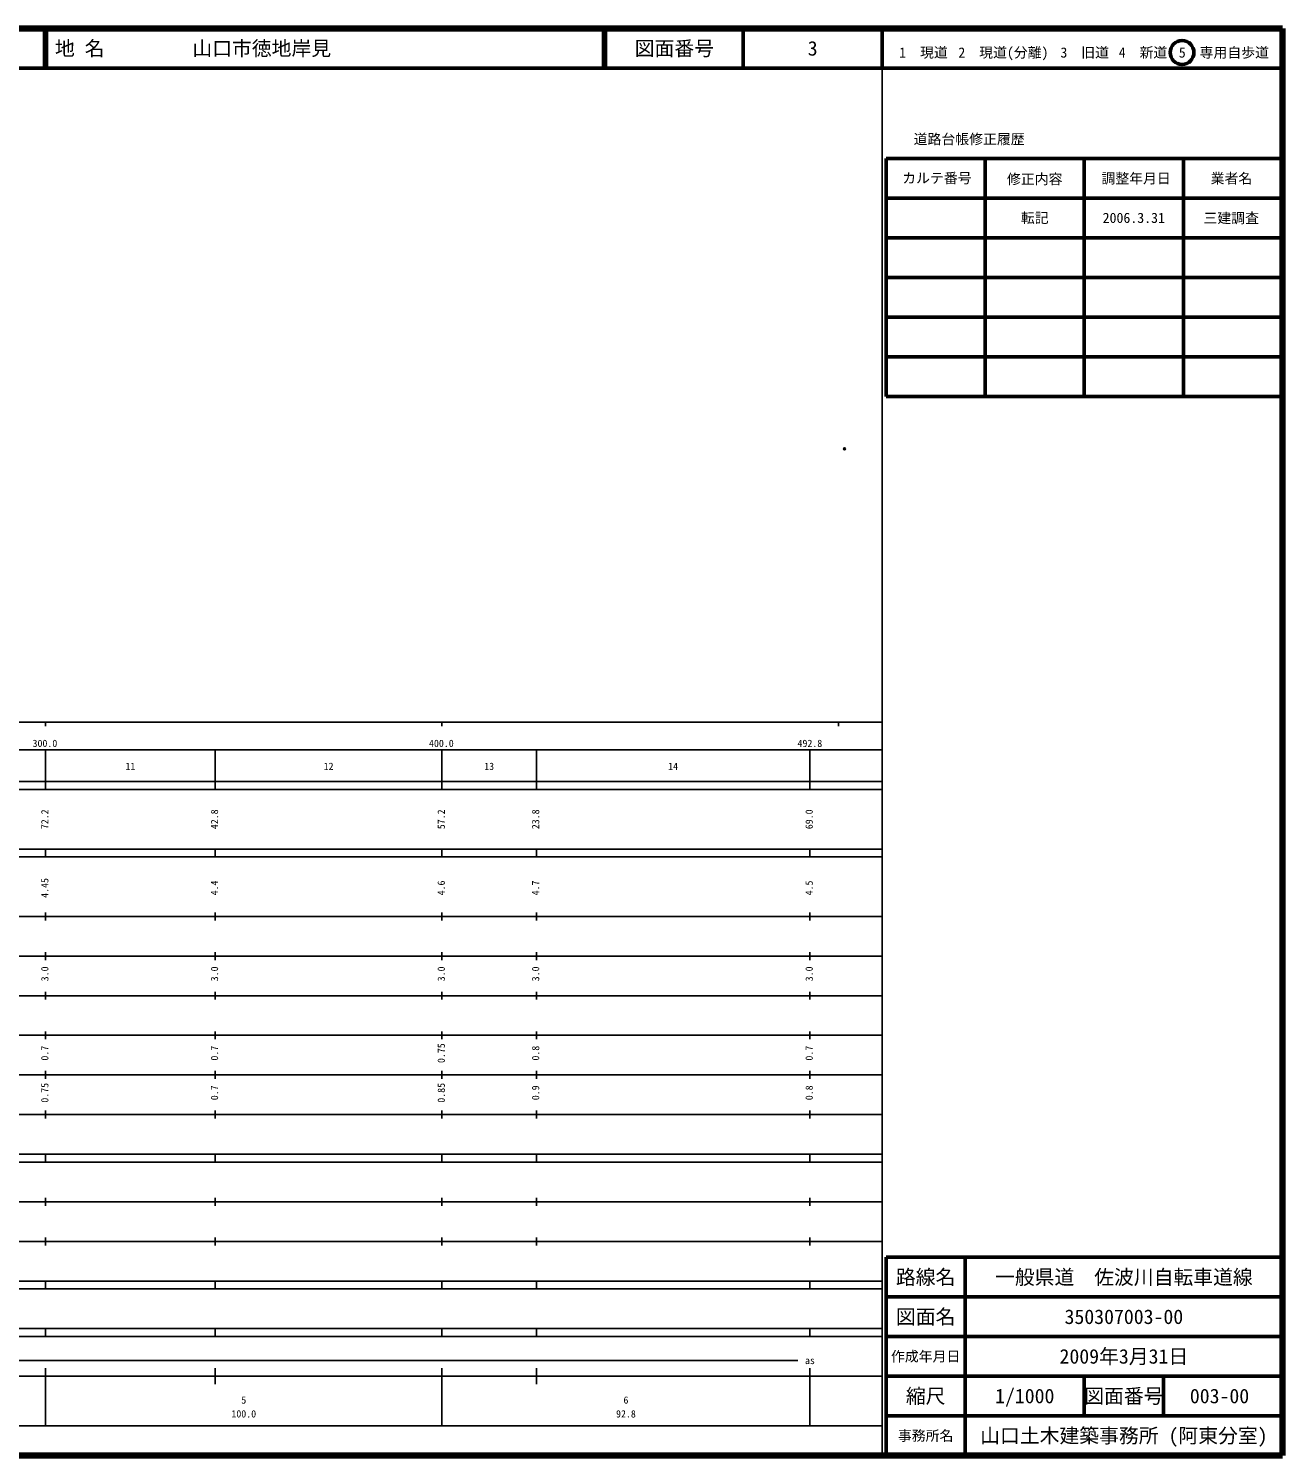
# Model space of a CAD drawing. Units: millimetres on the paper. Extents: x 40 to 680, y 20 to 380.
# Drawn here: x 363.7 to 680, y 20 to 380 of the extents above; entities that cross this region are included whole.
import ezdxf
from ezdxf.enums import TextEntityAlignment as Align

# ---------------------------------------------------------------- set-up
doc = ezdxf.new("R2010")
doc.units = ezdxf.units.MM
doc.header["$PDMODE"] = 32
doc.header["$PDSIZE"] = 0.5
doc.layers.add('M-OTRS', color=6, linetype='Continuous')
doc.layers.add('M-TTL-TXT', color=7, linetype='Continuous')
for name, color, linetype, lineweight in [('M-TTL', 2, 'Continuous', 140), ('M-TTL-BAND', 7, 'Continuous', 25), ('M-TTL-FRAM', 2, 'Continuous', 50), ('M-TTL-LINE', 7, 'Continuous', 50)]:
    doc.layers.add(name, color=color, linetype=linetype, lineweight=lineweight)
doc.styles.add('ＭＳ ゴシック', font='')
doc.styles.get('ＭＳ ゴシック').set_extended_font_data('MS Gothic')

msp = doc.modelspace()

# ---------------------------------------------------------------- linework, layer by layer
at = {"layer": 'M-OTRS'}
msp.add_point((569.531, 273.95), dxfattribs=at)
at = {"layer": 'M-TTL'}
for p, q in [((680, 380), (40, 380)), ((680, 20), (680, 380)), ((40, 20), (680, 20))]:
    msp.add_line(p, q, dxfattribs=at)
at = {"layer": 'M-TTL-BAND'}
for p, q in [((579, 20), (579, 370)), ((40, 205), (579, 205)), ((368, 205), (368, 204)), ((468, 205), (468, 204)), ((568, 205), (568, 204)), ((68, 198), (579, 198)), ((368, 188), (368, 198)), ((410.8, 188), (410.8, 198)), ((468, 188), (468, 198)), ((491.8, 188), (491.8, 198)), ((560.8, 188), (560.8, 198)), ((40, 190), (579, 190)), ((40, 188), (579, 188)), ((40, 173), (579, 173)), ((368, 171), (368, 173)), ((410.8, 171), (410.8, 173)), ((468, 171), (468, 173)), ((491.8, 171), (491.8, 173)), ((560.8, 171), (560.8, 173)), ((40, 171), (579, 171)), ((40, 156), (579, 156)), ((368, 155), (368, 157)), ((410.8, 155), (410.8, 157)), ((468, 155), (468, 157)), ((491.8, 155), (491.8, 157)), ((560.8, 155), (560.8, 157)), ((46, 146), (579, 146)), ((368, 145), (368, 147)), ((410.8, 145), (410.8, 147)), ((468, 145), (468, 147)), ((491.8, 145), (491.8, 147)), ((560.8, 145), (560.8, 147)), ((368, 135), (368, 137)), ((410.8, 135), (410.8, 137)), ((468, 135), (468, 137)), ((491.8, 135), (491.8, 137)), ((560.8, 135), (560.8, 137)), ((52, 136), (579, 136)), ((46, 126), (579, 126)), ((368, 125), (368, 127)), ((410.8, 125), (410.8, 127)), ((468, 125), (468, 127)), ((491.8, 125), (491.8, 127)), ((560.8, 125), (560.8, 127)), ((52, 116), (579, 116)), ((368, 115), (368, 117)), ((410.8, 115), (410.8, 117)), ((468, 115), (468, 117)), ((491.8, 115), (491.8, 117)), ((560.8, 115), (560.8, 117)), ((46, 106), (579, 106)), ((368, 105), (368, 107)), ((410.8, 105), (410.8, 107)), ((468, 105), (468, 107)), ((491.8, 105), (491.8, 107)), ((560.8, 105), (560.8, 107)), ((40, 96), (579, 96)), ((40, 94), (579, 94)), ((368, 94), (368, 96)), ((410.8, 94), (410.8, 96)), ((468, 94), (468, 96)), ((491.8, 94), (491.8, 96)), ((560.8, 94), (560.8, 96)), ((49, 84), (579, 84)), ((368, 83), (368, 85)), ((410.8, 83), (410.8, 85)), ((468, 83), (468, 85)), ((491.8, 83), (491.8, 85)), ((560.8, 83), (560.8, 85)), ((40, 74), (579, 74)), ((368, 73), (368, 75)), ((410.8, 73), (410.8, 75)), ((468, 73), (468, 75)), ((491.8, 73), (491.8, 75)), ((560.8, 73), (560.8, 75)), ((40, 64), (579, 64)), ((40, 62), (579, 62)), ((368, 62), (368, 64)), ((410.8, 62), (410.8, 64)), ((468, 62), (468, 64)), ((491.8, 62), (491.8, 64)), ((560.8, 62), (560.8, 64)), ((40, 52), (579, 52)), ((368, 50), (368, 52)), ((410.8, 50), (410.8, 52)), ((468, 50), (468, 52)), ((491.8, 50), (491.8, 52)), ((560.8, 50), (560.8, 52)), ((40, 50), (579, 50)), ((71, 44), (557.8, 44)), ((40, 40), (579, 40)), ((368, 27.5), (368, 42)), ((410.8, 38), (410.8, 42)), ((468, 27.5), (468, 42)), ((491.8, 38), (491.8, 42)), ((560.8, 27.5), (560.8, 42)), ((68, 27.5), (579, 27.5))]:
    msp.add_line(p, q, dxfattribs=at)
at = {"layer": 'M-TTL-FRAM'}
for p, q in [((580, 347.197), (580, 287.197)), ((580, 347.197), (680, 347.197)), ((580, 287.197), (680, 287.197)), ((680, 70), (580, 70)), ((580, 70), (580, 20))]:
    msp.add_line(p, q, dxfattribs=at)
at = {"layer": 'M-TTL-LINE'}
for p, q in [((367.75, 380), (367.75, 370)), ((368.25, 380), (368.25, 370)), ((508.747, 380), (508.747, 370)), ((509.247, 380), (509.247, 370)), ((543.997, 380), (543.997, 370)), ((579, 380), (579, 370)), ((40, 370), (680, 370)), ((605, 347.197), (605, 287.197)), ((630, 347.197), (630, 287.197)), ((655, 347.197), (655, 287.197)), ((580, 337.197), (680, 337.197)), ((580, 327.197), (680, 327.197)), ((580, 317.197), (680, 317.197)), ((580, 307.197), (680, 307.197)), ((580, 297.197), (680, 297.197)), ((600, 70), (600, 20)), ((680, 60), (580, 60)), ((680, 50), (580, 50)), ((680, 40), (580, 40)), ((630, 40), (630, 30)), ((650, 40), (650, 30)), ((680, 30), (580, 30))]:
    msp.add_line(p, q, dxfattribs=at)
msp.add_circle((654.671, 373.958), 3, dxfattribs=at)

# ---------------------------------------------------------------- texts
at = {"layer": 'M-TTL-BAND', "style": 'ＭＳ ゴシック'}
for s, p in [('300.0', (367.844, 198.195)), ('400.0', (467.844, 198.195)), ('492.8', (560.8, 198.195)), ('11', (389.4, 192.405)), ('12', (439.4, 192.405)), ('13', (479.9, 192.405)), ('14', (526.3, 192.405)), ('as', (560.8, 42.5)), ('5', (418, 32.523)), ('6', (514.4, 32.523)), ('100.0', (418, 29.033)), ('92.8', (514.4, 29.033))]:
    msp.add_text(s, height=1.833, dxfattribs=at).set_placement(p, align=Align.BOTTOM_CENTER)
for s, p in [('72.2', (369.271, 180.5)), ('42.8', (412.071, 180.5)), ('57.2', (469.271, 180.5)), ('23.8', (493.071, 180.5)), ('69.0', (562.071, 180.5)), ('4.45', (369.271, 163.174)), ('4.4', (412.071, 163.174)), ('4.6', (469.271, 163.174)), ('4.7', (493.071, 163.174)), ('4.5', (562.071, 163.174)), ('3.0', (369.271, 141.5)), ('3.0', (412.071, 141.5)), ('3.0', (469.271, 141.5)), ('3.0', (493.071, 141.5)), ('3.0', (562.071, 141.5)), ('0.7', (369.271, 121.5)), ('0.7', (412.071, 121.5)), ('0.75', (469.271, 121.5)), ('0.8', (493.071, 121.5)), ('0.7', (562.071, 121.5)), ('0.75', (369.271, 111.5)), ('0.7', (412.071, 111.5)), ('0.85', (469.271, 111.5)), ('0.9', (493.071, 111.5)), ('0.8', (562.071, 111.5))]:
    msp.add_text(s, height=1.833, rotation=90, dxfattribs=at).set_placement(p, align=Align.BOTTOM_CENTER)
at = {"layer": 'M-TTL-TXT', "style": 'ＭＳ ゴシック'}
for s, p in [('地 名', (370.38, 375)), ('山口市徳地岸見', (405.024, 375))]:
    msp.add_text(s, height=3.666, dxfattribs=at).set_placement(p, align=Align.MIDDLE_LEFT)
for s, height, p in [('図面番号', 3.666, (526.622, 375)), ('3', 3.666, (561.497, 375)), ('1\u3000現道', 2.566, (589.448, 373.958)), ('2\u3000現道(分離)', 2.566, (609.619, 373.958)), ('3\u3000旧道', 2.566, (630.121, 373.958)), ('4\u3000新道', 2.566, (644.824, 373.958)), ('5\u3000専用自歩道', 2.566, (665.228, 373.958)), ('道路台帳修正履歴', 2.566, (600.968, 352.113)), ('カルテ番号', 2.566, (592.839, 342.277)), ('修正内容', 2.566, (617.509, 342.023)), ('調整年月日', 2.566, (643.089, 342.197)), ('業者名', 2.566, (667.134, 342.197)), ('転記', 2.566, (617.5, 332.245)), ('2006.3.31', 2.566, (642.5, 332.245)), ('三建調査', 2.566, (667.077, 332.189)), ('路線名', 3.666, (590, 65)), ('路線名', 3.666, (590, 65)), ('一般県道\u3000佐波川自転車道線', 3.666, (640, 65)), ('図面名', 3.666, (590, 55)), ('図面名', 3.666, (590, 55)), ('350307003-00', 3.666, (640, 55)), ('2009年3月31日', 3.666, (640, 45)), ('作成年月日', 2.566, (590, 45)), ('作成年月日', 2.566, (590, 45)), ('縮尺', 3.666, (590, 35)), ('縮尺', 3.666, (590, 35)), ('1/1000', 3.666, (615, 35)), ('図面番号', 3.666, (640, 35)), ('図面番号', 3.666, (640, 35)), ('003-00', 3.666, (664.125, 35)), ('事務所名', 2.566, (590, 25)), ('事務所名', 2.566, (590, 25)), ('山口土木建築事務所 (阿東分室)', 3.666, (640, 25))]:
    msp.add_text(s, height=height, dxfattribs=at).set_placement(p, align=Align.MIDDLE_CENTER)

doc.saveas('drawing.dxf')
